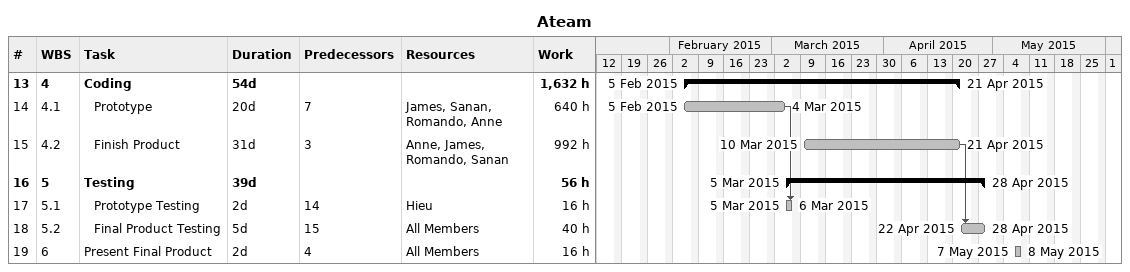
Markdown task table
Ateam

| ID | WBS | Task | Duration | Start | Finish | Predecessors | Resources | Work (h) |
|---|---|---|---|---|---|---|---|---|
| 13 | 4 | **Coding** | 54d | 2015-02-05 | 2015-04-21 |  |  | 1632 |
| 14 | 4.1 | Prototype | 20d | 2015-02-05 | 2015-03-04 | 7 | James, Sanan, Romando, Anne | 640 |
| 15 | 4.2 | Finish Product | 31d | 2015-03-10 | 2015-04-21 | 3 | Anne, James, Romando, Sanan | 992 |
| 16 | 5 | **Testing** | 39d | 2015-03-05 | 2015-04-28 |  |  | 56 |
| 17 | 5.1 | Prototype Testing | 2d | 2015-03-05 | 2015-03-06 | 14 | Hieu | 16 |
| 18 | 5.2 | Final Product Testing | 5d | 2015-04-22 | 2015-04-28 | 15 | All Members | 40 |
| 19 | 6 | Present Final Product | 2d | 2015-05-07 | 2015-05-08 | 4 | All Members | 16 |
